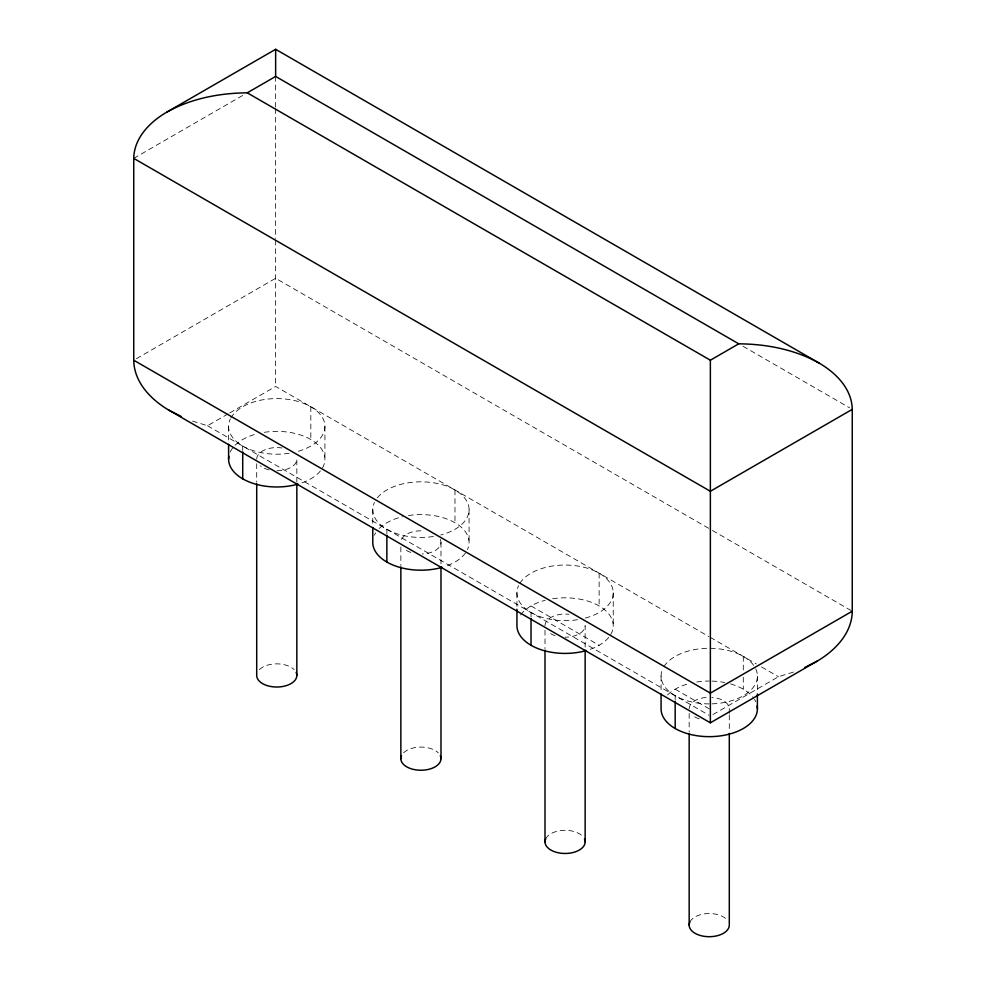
<?xml version="1.0" encoding="UTF-8"?>
<svg xmlns="http://www.w3.org/2000/svg" width="986" height="986" viewBox="0 0 986 986"><rect width="100%" height="100%" fill="white"/><g stroke="black" fill="none" stroke-linecap="round" stroke-linejoin="round"><path stroke-width="0.74" stroke-dasharray="4.93 3.7" d="M133.739 158.364L243.801 94.816M136.401 358.682L275.636 278.298L711.091 529.704M192.541 421.071L207.528 425.742L228.481 413.652M229.787 412.887L275.636 386.426L708.897 636.574M712.989 714.542L778.472 676.741L793.459 672.07M743.062 346.308L849.587 407.822M712.422 530.48L852.261 611.209M710.228 637.338L756.324 663.948M761.537 666.955L778.472 676.741M531.023 605.959L599.131 645.288M675.176 689.189L709.23 708.848M207.528 425.742L709.07 715.306M757.396 676.088L757.396 692.468M743.284 656.417L743.284 671.318M743.284 677.271L743.284 689.189M729.295 713.457L729.295 708.848A20.065 11.585 0 0 0 711.855 697.361M729.295 714.986L729.295 731.858M689.165 713.457L689.165 731.858M675.176 695.746L675.176 700.208M661.076 676.088L661.076 692.468M613.23 592.857L613.23 625.617M599.131 573.199L599.131 605.959M585.142 647.099L585.142 625.617A20.065 11.585 0 0 1 565.077 637.202M545.011 630.227L545.011 648.628M531.023 612.516L531.023 616.99M516.923 592.857L516.923 607.746M469.077 509.626L469.077 542.399M454.977 489.968L454.977 522.74M440.988 542.399L440.988 563.869M400.858 546.996L400.858 565.397M386.869 529.285L386.869 533.759M372.77 509.626L372.77 524.527M324.924 426.396L324.924 459.168M310.824 406.737L310.824 439.51M296.835 482.179L296.835 459.168A20.065 11.585 0 0 1 276.77 470.753M275.636 76.44L275.636 107.03M275.636 108.559L275.636 238.538M275.636 240.066L275.636 386.426M256.705 463.765L256.705 482.179M242.716 446.054L242.716 450.528M228.604 426.396L228.604 442.788M755.757 668.89A48.154 27.805 0 0 1 712.015 703.844M709.23 703.893A48.154 27.805 0 0 1 662.715 668.89M663.972 666.585A48.154 27.805 0 0 1 708.182 648.283A48.154 27.805 0 0 1 753.723 665.439M230.835 418.052A48.154 27.805 0 0 1 309.296 405.899A48.154 27.805 0 0 1 295.196 452.081M289.231 453.252A48.154 27.805 0 0 1 230.243 419.198M377.281 497.868A48.154 27.805 0 0 1 455.162 490.079A48.154 27.805 0 0 1 440.804 534.954M433.384 536.483A48.154 27.805 0 0 1 374.409 502.429M519.819 583.355A48.154 27.805 0 0 1 597.799 572.459A48.154 27.805 0 0 1 584.957 618.173M577.537 619.713A48.154 27.805 0 0 1 518.562 585.659M689.855 922.12A20.065 11.585 0 0 1 706.617 913.628A20.065 11.585 0 0 1 726.608 919.322M699.197 718.88A20.065 11.585 0 0 1 691.852 714.64M689.165 708.848A20.065 11.585 0 0 1 709.23 697.262M667.534 694.945A48.154 27.805 0 0 1 689.35 683.532M696.769 681.992A48.154 27.805 0 0 1 709.23 681.043M712.015 681.092A48.154 27.805 0 0 1 724.698 682.522M730.552 683.914A48.154 27.805 0 0 1 753.723 698.211M754.487 699.345A48.154 27.805 0 0 1 755.757 701.65M545.702 838.889A20.065 11.585 0 0 1 562.464 830.397A20.065 11.585 0 0 1 582.455 836.091M555.044 635.65A20.065 11.585 0 0 1 547.698 631.41M545.011 625.617A20.065 11.585 0 0 1 568.996 614.266M552.616 598.761A48.154 27.805 0 0 1 601.287 607.29A48.154 27.805 0 0 1 609.57 636.266M608.719 637.375A48.154 27.805 0 0 1 589.16 649.7M520.583 614.981A48.154 27.805 0 0 1 545.196 600.301M403.545 752.873A20.065 11.585 0 0 1 438.302 752.873M440.298 539.391A20.065 11.585 0 0 1 422.23 553.959M410.891 552.431A20.065 11.585 0 0 1 403.545 548.191M401.536 539.391A20.065 11.585 0 0 1 423.536 530.912M259.392 669.642A20.065 11.585 0 0 1 294.148 669.642M269.092 469.866A20.065 11.585 0 0 1 260.329 465.811M256.705 459.168A20.065 11.585 0 0 1 281.959 447.977M408.463 515.542A48.154 27.805 0 0 1 467.438 549.596M465.417 553.035A48.154 27.805 0 0 1 445.006 566.469M374.409 535.201A48.154 27.805 0 0 1 375.666 532.896M379.216 528.496A48.154 27.805 0 0 1 402.498 516.713M264.297 432.312A48.154 27.805 0 0 1 312.969 440.841A48.154 27.805 0 0 1 321.263 469.804M320.401 470.926A48.154 27.805 0 0 1 300.841 483.251M230.243 451.97A48.154 27.805 0 0 1 234.052 446.325M235.062 445.265A48.154 27.805 0 0 1 256.878 433.84"/><path stroke-width="1.48" d="M852.261 611.209C852.027 633.135 835.154 650.501 817.345 661.051L710.364 722.812L168.655 410.053C150.846 399.503 133.973 382.137 133.739 360.21L133.739 158.364C134.108 137.744 150.18 121.734 166.991 112.022L275.636 49.3L819.009 363.021C835.82 372.733 851.892 388.743 852.261 409.363L852.261 611.209L710.364 693.121L133.739 360.21M166.991 112.022C191.37 98.403 219.545 93.078 247.252 92.832L275.636 76.44L738.748 343.818C766.455 344.065 794.63 349.401 819.009 363.021M247.252 92.832L710.364 360.21L738.748 343.818M852.261 409.363L710.364 491.274L133.739 158.364M817.345 661.051L804.613 667.571M181.387 416.573L168.655 410.053M757.396 693.959L757.396 708.848M729.295 733.387L729.295 925.115A20.065 11.585 0 0 1 706.617 936.601A20.065 11.585 0 0 1 689.855 922.12M710.364 360.21L710.364 722.812M689.165 733.387L689.165 925.115M675.176 701.699L675.176 728.506M661.076 693.959L661.076 708.848A48.154 27.805 0 0 0 711.756 736.616A48.154 27.805 0 0 0 757.125 705.951M585.142 650.168L585.142 841.884M545.011 650.168L545.011 841.884M531.023 618.468L531.023 645.288M516.923 609.237L516.923 625.617A48.154 27.805 0 0 0 586.387 650.55M440.988 566.938L440.988 758.665M400.858 566.938L400.858 758.665M386.869 535.25L386.869 562.057M372.77 527.498L372.77 542.399A48.154 27.805 0 0 0 442.233 567.332M296.835 483.707L296.835 675.435M275.636 49.3L275.636 76.44M256.705 483.707L256.705 675.435A20.065 11.585 0 0 0 279.383 686.922A20.065 11.585 0 0 0 296.145 672.427M242.716 452.019L242.716 478.826M228.604 444.267L228.604 459.168M584.464 838.889A20.065 11.585 0 0 1 565.077 853.469A20.065 11.585 0 0 1 545.702 838.889M440.298 755.658A20.065 11.585 0 0 1 420.923 770.239A20.065 11.585 0 0 1 401.536 755.658M298.08 484.101A48.154 27.805 0 0 1 249.236 481.981A48.154 27.805 0 0 1 228.875 456.259"/></g></svg>
